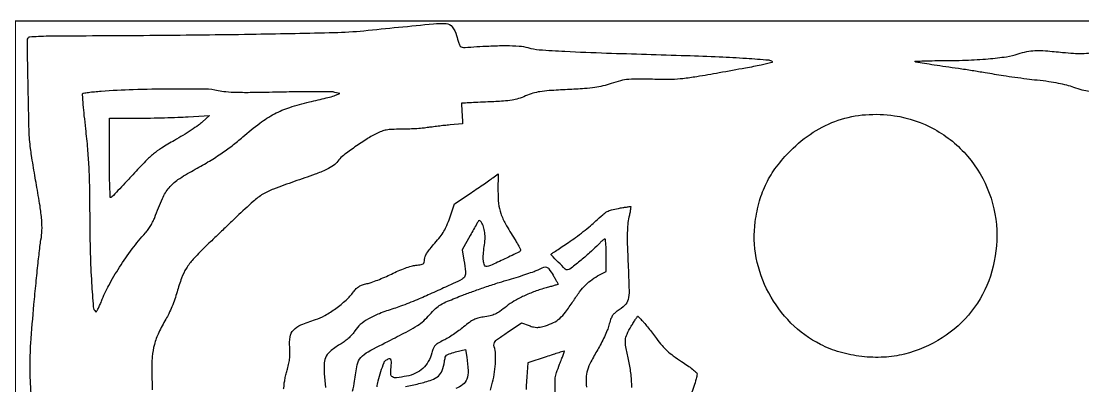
# Model space of a CAD drawing. Header units: millimetres. Extents: x 7 to 202, y 10 to 284.
# Drawn here: x 147.65 to 173.44, y 41.15 to 50 of the extents above; entities that cross this region are included whole.
import ezdxf

# ---------------------------------------------------------------- set-up
doc = ezdxf.new("R2010")
doc.units = ezdxf.units.MM
doc.layers.add('CUT', color=1, linetype='Continuous')
doc.layers.add('ENGRAVE', color=7, linetype='Continuous')

msp = doc.modelspace()

# ---------------------------------------------------------------- linework, layer by layer
at = {"layer": 'CUT'}
msp.add_lwpolyline([(147.5, 10), (187.5, 10), (187.5, 50), (147.5, 50)], close=True, dxfattribs=at)
at = {"layer": 'ENGRAVE', "extrusion": (0, 0, -1)}
for points in [[(-147.888, 40.972, 0.018744), (-147.863, 41.58, 0.018832), (-147.882, 42.186, 0.005415), (-147.958, 43.122, 0.001647), (-148.008, 43.646, 0.002111), (-148.058, 44.128, 0.001623), (-148.103, 44.532, 0.01811), (-148.127, 44.692, -0.038783), (-148.152, 44.921, -0.027965), (-148.145, 45.177, -0.018826), (-148.105, 45.516, -0.005746), (-148.019, 46.025, 0.002513), (-147.978, 46.257, 0.002007), (-147.936, 46.508, 0.002029), (-147.899, 46.741, 0.005135), (-147.875, 46.91, 0.02602), (-147.84, 47.346, 0.002678), (-147.816, 48.38, 0.000639), (-147.797, 49.514, 0.16191), (-147.827, 49.609, 0.224489), (-147.854, 49.624, 0.002644), (-148.066, 49.636, 0.007357), (-148.314, 49.644, 0.004663), (-148.603, 49.648, -0.001589), (-151.087, 49.661, -0.002089), (-153.354, 49.689, -0.001555), (-155.25, 49.727, -0.019231), (-155.97, 49.771, 0.000619), (-157.664, 49.938, 0.037024), (-157.972, 49.946, 0.224193), (-158.119, 49.867, 0.089772), (-158.223, 49.657, -0.006692), (-158.28, 49.467, -0.077588), (-158.314, 49.398, -0.184506), (-158.358, 49.369, -0.074488), (-158.43, 49.364, 0.005503), (-159.005, 49.399, 0.01334), (-159.429, 49.409, 0.017416), (-159.745, 49.398, 0.052705), (-159.956, 49.36, -0.052049), (-160.235, 49.309, -0.006331), (-160.858, 49.27, -0.004273), (-161.868, 49.229, -0.000719), (-163.802, 49.169, 0.003583), (-164.608, 49.139, 0.00653), (-165.265, 49.102, 0.002667), (-165.807, 49.061, 0.178013), (-165.89, 49.022, 0.587622), (-165.883, 48.996, 0.004852), (-165.626, 48.938, 0.007212), (-165.245, 48.862, 0.0017), (-164.607, 48.747, 0.003202), (-164.058, 48.652, 0.012992), (-163.722, 48.606, 0.019326), (-163.456, 48.587, 0.015891), (-163.171, 48.586, -0.003791), (-162.664, 48.597, -0.024039), (-162.406, 48.588, -0.03998), (-162.21, 48.556, -0.023207), (-161.981, 48.488, 0.022574), (-161.781, 48.429, 0.026403), (-161.587, 48.391, 0.01754), (-161.334, 48.365, 0.00431), (-160.918, 48.34, -0.00358), (-160.477, 48.315, -0.021335), (-160.248, 48.29, -0.036819), (-160.08, 48.252, -0.027285), (-159.902, 48.186, 0.025205), (-159.729, 48.122, 0.037349), (-159.572, 48.084, 0.023595), (-159.364, 48.061, 0.004563), (-158.988, 48.041, -0.000758), (-158.741, 48.03, -0.001264), (-158.532, 48.02, -0.000065), (-158.345, 48.01, -0.398859), (-158.343, 48.007, -0.013809), (-158.343, 48.003, -0.000024), (-158.347, 47.932, -0.000182), (-158.351, 47.851, -0.000113), (-158.357, 47.757), (-158.371, 47.512), (-158.065, 47.483, -0.003994), (-157.93, 47.47, -0.002696), (-157.776, 47.452, -0.002716), (-157.628, 47.433, -0.005402), (-157.51, 47.417, 0.016221), (-157.388, 47.402, 0.006652), (-157.221, 47.39, 0.006573), (-157.04, 47.381, 0.00837), (-156.874, 47.378, -0.009575), (-156.655, 47.374, -0.035169), (-156.518, 47.359, -0.045892), (-156.403, 47.327, -0.025838), (-156.271, 47.268, -0.025393), (-156.019, 47.125, -0.013205), (-155.72, 46.923, -0.010426), (-155.445, 46.718, -0.082232), (-155.338, 46.601, 0.098163), (-155.237, 46.498, 0.040708), (-155.066, 46.401, 0.022616), (-154.786, 46.285, 0.004695), (-154.283, 46.109, -0.008533), (-153.78, 45.928, -0.046422), (-153.52, 45.802, -0.045781), (-153.286, 45.628, -0.00816), (-152.887, 45.259, -0.000037), (-152.686, 45.066, -0.000027), (-152.461, 44.852, -0.000027), (-152.249, 44.648, -0.00006), (-152.086, 44.493, -0.01794), (-151.823, 44.222, -0.046643), (-151.66, 44.005, -0.04849), (-151.544, 43.766, -0.020726), (-151.434, 43.428, 0.016368), (-151.379, 43.254, 0.013064), (-151.309, 43.071, 0.01337), (-151.234, 42.901, 0.024738), (-151.162, 42.767, -0.025464), (-150.989, 42.443, -0.044059), (-150.883, 42.157, -0.044573), (-150.83, 41.858, -0.026763), (-150.818, 41.498), (-150.827, 41.051)], [(-173.594, 48.295, 0.036106), (-173.424, 48.329, 0.020403), (-173.223, 48.392, -0.02259), (-173.048, 48.447, -0.01585), (-172.847, 48.493, -0.01356), (-172.611, 48.532, -0.008278), (-172.332, 48.567, 0.004682), (-172.076, 48.596, 0.003216), (-171.787, 48.634, 0.003242), (-171.509, 48.675, 0.006584), (-171.291, 48.711, -0.003977), (-171.064, 48.749, -0.001596), (-170.753, 48.799, -0.001579), (-170.417, 48.85, -0.001996), (-170.107, 48.895, 0.002472), (-169.828, 48.936, 0.003911), (-169.589, 48.974, 0.001016), (-169.382, 49.009, 0.155113), (-169.361, 49.02, 0.650857), (-169.365, 49.029, 0.002083), (-169.527, 49.036, 0.006062), (-169.723, 49.042, 0.003437), (-169.959, 49.044, -0.008225), (-170.594, 49.056, -0.012656), (-171.143, 49.089, -0.014093), (-171.585, 49.139, -0.047886), (-171.867, 49.207, 0.033934), (-172.075, 49.264, 0.040665), (-172.277, 49.288, 0.027601), (-172.535, 49.282, 0.007171), (-172.949, 49.245, -0.010431), (-173.213, 49.223, -0.022095), (-173.418, 49.219, -0.020179), (-173.633, 49.234, -0.007355)], [(-154.017, 41.076, -0.104582), (-154.035, 41.155, 0.038053), (-154.04, 41.221, 0.010206), (-154.058, 41.325, 0.01028), (-154.084, 41.443, 0.01046), (-154.114, 41.558, -0.017794), (-154.15, 41.701, -0.025131), (-154.17, 41.83, -0.026365), (-154.177, 41.956, -0.02297), (-154.171, 42.088, 0.063444), (-154.18, 42.337, 0.147781), (-154.262, 42.503, 0.106083), (-154.443, 42.63, 0.024229), (-154.796, 42.758, -0.05391), (-155.027, 42.858, -0.027925), (-155.291, 43.029, -0.027818), (-155.539, 43.231, -0.046603), (-155.72, 43.43, 0.032366), (-155.789, 43.51, 0.061435), (-155.856, 43.564, 0.058398), (-155.936, 43.601, 0.026618), (-156.047, 43.631, -0.030878), (-156.153, 43.661, -0.009778), (-156.308, 43.718, -0.009722), (-156.478, 43.788, -0.01066), (-156.64, 43.863, 0.013288), (-156.808, 43.94, 0.014822), (-156.975, 44.006, 0.015812), (-157.124, 44.054, 0.040474), (-157.235, 44.076, -0.011379), (-157.364, 44.094, -0.106896), (-157.416, 44.115, -0.19368), (-157.441, 44.15, -0.054098), (-157.448, 44.218, 0.097565), (-157.462, 44.288, 0.042378), (-157.505, 44.372, 0.030164), (-157.58, 44.477, 0.011727), (-157.695, 44.613, -0.016315), (-157.825, 44.77, -0.031688), (-157.916, 44.904, -0.032305), (-157.988, 45.046, -0.017685), (-158.059, 45.229), (-158.176, 45.567), (-158.579, 45.838, -0.001609), (-158.743, 45.948, -0.001757), (-158.9, 46.057, -0.001644), (-159.035, 46.15, -0.008716), (-159.108, 46.203), (-159.234, 46.298), (-159.231, 45.883, -0.028906), (-159.246, 45.575, -0.056147), (-159.3, 45.335, -0.045374), (-159.414, 45.082, -0.013251), (-159.634, 44.716, 0.008124), (-159.69, 44.625, 0.011101), (-159.736, 44.542, 0.008086), (-159.773, 44.472, 0.115004), (-159.779, 44.445, 0.286799), (-159.753, 44.404, 0.00231), (-159.394, 44.231, 0.004473), (-159.049, 44.07, 0.107019), (-158.945, 44.048, 0.321929), (-158.901, 44.08, 0.055836), (-158.877, 44.188, 0.042351), (-158.875, 44.343, 0.024201), (-158.896, 44.53, -0.028257), (-158.916, 44.713, -0.04294), (-158.91, 44.873, -0.049416), (-158.88, 45.011, -0.062995), (-158.824, 45.129, -0.139815), (-158.79, 45.158, -0.345708), (-158.76, 45.152, -0.043073), (-158.718, 45.09, -0.001179), (-158.557, 44.803), (-158.363, 44.455), (-158.405, 44.199, 0.011297), (-158.444, 43.918, 0.137311), (-158.427, 43.812, 0.163235), (-158.358, 43.738, 0.017727), (-158.145, 43.633, -0.000587), (-158.002, 43.568, -0.000275), (-157.816, 43.484, -0.000273), (-157.621, 43.396, -0.000383), (-157.448, 43.317, 0.008773), (-157.271, 43.24, 0.0058), (-157.065, 43.157, 0.005837), (-156.863, 43.081, 0.011264), (-156.699, 43.026, -0.018426), (-156.349, 42.902, -0.036098), (-156.082, 42.775, -0.045925), (-155.886, 42.637, -0.075942), (-155.754, 42.485, 0.039016), (-155.694, 42.404, 0.024879), (-155.612, 42.319, 0.0241), (-155.517, 42.24, 0.027504), (-155.42, 42.173, -0.02662), (-155.178, 42.008, -0.101758), (-155.058, 41.871, -0.112804), (-155.009, 41.705, -0.036515), (-155.011, 41.449), (-155.038, 41.113)], [(-159.045, 41.048, 0.002872), (-159.082, 41.176, -0.029536), (-159.139, 41.422, -0.02653), (-159.169, 41.682, -0.027659), (-159.171, 41.921, -0.062544), (-159.14, 42.099, 0.110259), (-159.134, 42.171, 0.151222), (-159.161, 42.228, 0.055492), (-159.24, 42.297, 0.005103), (-159.455, 42.444), (-159.805, 42.676), (-159.987, 42.612, -0.021731), (-160.095, 42.579, -0.062076), (-160.174, 42.569, -0.056307), (-160.257, 42.578, -0.015553), (-160.383, 42.61, -0.042426), (-160.58, 42.686, -0.066951), (-160.731, 42.786, -0.052534), (-160.873, 42.94, -0.017004), (-161.05, 43.195, 0.01734), (-161.215, 43.432, 0.036091), (-161.363, 43.603, 0.04235), (-161.517, 43.732, 0.035808), (-161.699, 43.843), (-161.86, 43.925), (-161.86, 44.319, -0.007885), (-161.858, 44.471, -0.013086), (-161.85, 44.598, -0.006691), (-161.84, 44.702, -0.382165), (-161.827, 44.714, -0.169933), (-161.807, 44.707, -0.009218), (-161.755, 44.664, -0.013508), (-161.695, 44.609, -0.009382), (-161.629, 44.544, 0.020138), (-161.455, 44.377, 0.009783), (-161.219, 44.179, 0.00412), (-160.978, 43.986, 0.167945), (-160.916, 43.965, 0.193922), (-160.864, 43.985, 0.005849), (-160.696, 44.151, 0.004388), (-160.529, 44.322, 0.43103), (-160.531, 44.353, 0.028192), (-160.545, 44.364, 0.000252), (-160.66, 44.441, 0.000869), (-160.791, 44.53, 0.000561), (-160.944, 44.632, -0.011334), (-161.115, 44.751, -0.007929), (-161.303, 44.893, -0.008004), (-161.479, 45.035, -0.016474), (-161.61, 45.153, 0.010763), (-161.777, 45.305, 0.052182), (-161.881, 45.379, 0.064107), (-161.989, 45.422, 0.021389), (-162.155, 45.458, 0.001253), (-162.261, 45.476, 0.001863), (-162.355, 45.491, 0.000802), (-162.435, 45.503, 0.03832), (-162.451, 45.505, 0.449025), (-162.458, 45.497, 0.00683), (-162.449, 45.428, 0.013011), (-162.435, 45.344, 0.007615), (-162.413, 45.245, -0.031497), (-162.384, 45.07, -0.020424), (-162.372, 44.866, -0.012609), (-162.373, 44.579, -0.00313), (-162.391, 44.11, 0.0041), (-162.414, 43.464, 0.063488), (-162.392, 43.243, 0.14899), (-162.312, 43.105, 0.049789), (-162.126, 42.963, -0.053555), (-162.058, 42.91, -0.067357), (-162.008, 42.846, -0.050173), (-161.967, 42.758, -0.016721), (-161.925, 42.622, 0.028127), (-161.884, 42.499, 0.012308), (-161.816, 42.341, 0.012135), (-161.736, 42.176, 0.015877), (-161.654, 42.029, -0.014564), (-161.489, 41.735, -0.047807), (-161.404, 41.528, -0.06236), (-161.373, 41.341, -0.039729), (-161.381, 41.119, 0.013836)], [(-155.699, 41.021, -0.030848), (-155.745, 41.265, 0.019349), (-155.81, 41.661, 0.130471), (-155.898, 41.837, 0.089242), (-156.073, 41.977, 0.006542), (-156.621, 42.262, -0.003951), (-157.054, 42.485, -0.022936), (-157.276, 42.615, -0.039558), (-157.427, 42.73, -0.030485), (-157.573, 42.879, 0.023504), (-157.716, 43.028, 0.057346), (-157.837, 43.12, 0.03568), (-158.007, 43.204, 0.004807), (-158.376, 43.351, 0.006524), (-158.642, 43.45, 0.00419), (-158.952, 43.558, 0.00421), (-159.258, 43.659, 0.007879), (-159.508, 43.735, -0.005377), (-159.726, 43.8, -0.006001), (-159.935, 43.867, -0.005566), (-160.112, 43.929, -0.031325), (-160.203, 43.969, 0.022674), (-160.342, 44.032, 0.184971), (-160.41, 44.033, 0.153945), (-160.468, 43.988, 0.014417), (-160.569, 43.835, 0.005984), (-160.618, 43.753, 0.009865), (-160.657, 43.682, 0.003868), (-160.689, 43.622, 0.365093), (-160.687, 43.613, 0.088491), (-160.676, 43.608, 0.000985), (-160.598, 43.584, 0.003025), (-160.508, 43.559, 0.001962), (-160.403, 43.53, -0.021558), (-160.128, 43.442, -0.021033), (-159.859, 43.329, -0.022158), (-159.619, 43.205, -0.038611), (-159.435, 43.078, 0.01478), (-159.276, 42.957, 0.048308), (-159.162, 42.891, 0.052927), (-159.042, 42.851, 0.020433), (-158.871, 42.82, -0.032106), (-158.745, 42.795, -0.051589), (-158.643, 42.756, -0.041959), (-158.538, 42.691, -0.014381), (-158.396, 42.58, 0.015753), (-158.283, 42.492, 0.01105), (-158.149, 42.399, 0.011163), (-158.018, 42.315, 0.022785), (-157.91, 42.257, -0.015905), (-157.774, 42.185, -0.076342), (-157.705, 42.131, -0.092967), (-157.662, 42.064, -0.0298), (-157.625, 41.951, 0.062375), (-157.538, 41.739, 0.07872), (-157.407, 41.572, 0.078503), (-157.23, 41.454, 0.061624), (-157.011, 41.384, 0.015767), (-156.768, 41.346, 0.158314), (-156.669, 41.365, 0.260186), (-156.626, 41.434, 0.045005), (-156.632, 41.593, -0.023111), (-156.644, 41.73, -0.183084), (-156.624, 41.789, -0.315198), (-156.579, 41.802, -0.057301), (-156.494, 41.762, -0.1669), (-156.454, 41.711, -0.0069), (-156.377, 41.487, -0.01213), (-156.309, 41.264, -0.04806), (-156.285, 41.124, -0.446486)], [(-162.482, 41.113, -0.024392), (-162.458, 41.467, -0.030173), (-162.401, 41.792, 0.012224), (-162.336, 42.095, 0.067107), (-162.327, 42.262, 0.087575), (-162.365, 42.404, 0.028722), (-162.467, 42.596, 0.002797), (-162.524, 42.69, 0.004536), (-162.575, 42.769, 0.000966), (-162.619, 42.838, 0.253135), (-162.625, 42.841, 0.194527), (-162.632, 42.838, 0.002536), (-162.664, 42.807, 0.00687), (-162.7, 42.77, 0.0044), (-162.741, 42.726, 0.015536), (-162.797, 42.662, 0.003766), (-162.885, 42.553, 0.00386), (-162.984, 42.426, 0.00383), (-163.081, 42.298, -0.017365), (-163.217, 42.127, -0.030466), (-163.342, 41.998, -0.028525), (-163.488, 41.879, -0.013223), (-163.69, 41.741, 0.009913), (-163.834, 41.644, 0.014846), (-163.956, 41.553, 0.009704), (-164.051, 41.473, 0.218243), (-164.066, 41.442, 0.077184), (-164.047, 41.32, 0.004073), (-163.925, 40.947, 0.006499)], [(-156.983, 41.137, -0.022626), (-157.308, 41.203, -0.020304), (-157.621, 41.295, -0.096486), (-157.783, 41.387, -0.129332), (-157.874, 41.52, -0.049038), (-157.929, 41.738, 0.030009), (-157.951, 41.843, 0.148475), (-157.983, 41.894, 0.103718), (-158.044, 41.927, 0.011024), (-158.199, 41.972), (-158.444, 42.035), (-158.473, 41.845, 0.026293), (-158.505, 41.518, 0.097441), (-158.474, 41.314, 0.14384), (-158.377, 41.181, 0.085783), (-158.203, 41.088, -0.052537)], [(-160.631, 40.884, 0.006034), (-160.617, 41.188, 0.039028), (-160.623, 41.341, 0.050553), (-160.654, 41.474, 0.014092), (-160.728, 41.675, -0.002165), (-160.775, 41.795, -0.003565), (-160.814, 41.897, -0.000543), (-160.848, 41.988, -0.310533), (-160.846, 41.993, -0.26088), (-160.841, 41.994, -0.00026), (-160.712, 41.955, -0.002356), (-160.568, 41.909, -0.001432), (-160.399, 41.855), (-159.957, 41.711), (-159.931, 41.37, -0.004213), (-159.921, 41.224, -0.003315), (-159.912, 41.065, -0.003352)]]:
    msp.add_lwpolyline(points, format="xyb", dxfattribs=at)
for points in [[(-149.591, 48.296, -0.005302), (-149.426, 48.282, -0.008012), (-149.282, 48.266, -0.003793), (-149.161, 48.25, -0.162386), (-149.138, 48.239, -0.218872), (-149.129, 48.214, -0.001413), (-149.147, 47.978, -0.005269), (-149.173, 47.707, -0.003296), (-149.208, 47.389, 0.007257), (-149.257, 46.906, 0.009747), (-149.287, 46.468, 0.007781), (-149.304, 45.959, 0.002793), (-149.312, 45.234, -0.004969), (-149.326, 44.361, -0.008994), (-149.358, 43.648, -0.00487), (-149.399, 43.071, -0.176852), (-149.454, 42.952, -0.465059), (-149.473, 42.953, -0.025085), (-149.51, 43.012, -0.024751), (-149.553, 43.097, -0.013616), (-149.598, 43.204, 0.033074), (-149.774, 43.588, 0.018687), (-150.036, 44.029, 0.01818), (-150.344, 44.472, 0.022023), (-150.665, 44.862, -0.029012), (-150.729, 44.942, -0.017985), (-150.794, 45.042, -0.018026), (-150.852, 45.146, -0.030789), (-150.892, 45.237, 0.017035), (-151.078, 45.698, 0.067166), (-151.239, 45.959, 0.073765), (-151.455, 46.155, 0.023235), (-151.829, 46.381, -0.009997), (-152.185, 46.584, -0.013989), (-152.494, 46.78, -0.015163), (-152.771, 46.979, -0.016168), (-153.029, 47.191, 0.019116), (-153.446, 47.528, 0.039671), (-153.8, 47.751, 0.041665), (-154.173, 47.909, 0.023366), (-154.648, 48.041, -0.002805), (-154.859, 48.09, -0.003537), (-155.054, 48.138, -0.002819), (-155.217, 48.18, -0.028192), (-155.284, 48.202), (-155.388, 48.243), (-155.268, 48.274, -0.060875), (-155.18, 48.286, -0.001909), (-154.821, 48.288, -0.003695), (-154.396, 48.287, -0.00255), (-153.915, 48.279, 0.00206), (-153.262, 48.267, 0.008931), (-152.875, 48.269, 0.014787), (-152.616, 48.283, 0.038381), (-152.432, 48.312, -0.055894), (-152.118, 48.351, -0.004343), (-151.27, 48.354, -0.006541), (-150.366, 48.337, -0.010312)], [(-152.052, 47.556, 0.032293), (-151.954, 47.477, 0.007818), (-151.78, 47.359, 0.007988), (-151.577, 47.23, 0.007864), (-151.369, 47.107, -0.009879), (-151.054, 46.92, -0.033165), (-150.86, 46.78, -0.0285), (-150.671, 46.605, -0.005903), (-150.361, 46.275, 0.002291), (-150.168, 46.066, 0.003557), (-149.999, 45.888, 0.001107), (-149.851, 45.736, 0.111236), (-149.826, 45.72, 0.508465), (-149.811, 45.73, 0.001808), (-149.8, 45.988, 0.006324), (-149.792, 46.297, 0.003383), (-149.789, 46.678), (-149.789, 47.65), (-150.486, 47.649, -0.003978), (-150.791, 47.651, -0.002865), (-151.132, 47.658, -0.002894), (-151.455, 47.669, -0.00626), (-151.704, 47.681), (-152.224, 47.714)], [(-168.863, 47.707, 0.090504), (-169.839, 47.377, 0.089365), (-170.641, 46.722, 0.088924), (-171.167, 45.826, 0.088491), (-171.35, 44.801, 0.079359), (-171.193, 43.816, 0.086608), (-170.738, 42.962, 0.086604), (-170.02, 42.312, 0.079344), (-169.104, 41.92, 0.048832), (-168.603, 41.845, 0.041316), (-168.067, 41.862, 0.041192), (-167.54, 41.967, 0.047718), (-167.064, 42.154, 0.079722), (-166.348, 42.674, 0.073821), (-165.808, 43.406, 0.074172), (-165.506, 44.259, 0.081822), (-165.481, 45.133, 0.034286), (-165.585, 45.638, 0.047149), (-165.751, 46.07, 0.047017), (-165.995, 46.465, 0.03383), (-166.335, 46.856, 0.053609), (-166.888, 47.304, 0.06224), (-167.498, 47.598, 0.062579), (-168.159, 47.732, 0.055105)]]:
    msp.add_lwpolyline(points, format="xyb", close=True, dxfattribs=at)

doc.saveas('drawing.dxf')
